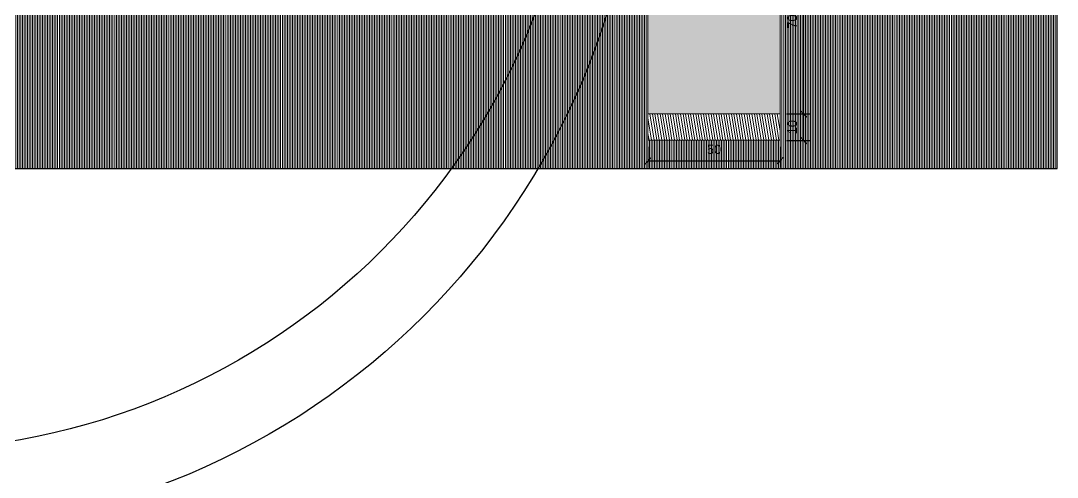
# Model space of a CAD drawing. Header units: metres. Extents: x -325 to 301, y -147 to 149.
# Drawn here: x 76.837 to 80.762, y 36.712 to 38.441 of the extents above; entities that cross this region are included whole.
import ezdxf

# ---------------------------------------------------------------- set-up
doc = ezdxf.new("R2010")
doc.units = ezdxf.units.M
doc.layers.get('Defpoints').update_dxf_attribs({"lineweight": 13})
doc.layers.add('-AUX_MON', color=3, linetype='Continuous', plot=False)
doc.layers.add('00-AUX', color=50, linetype='Continuous', plot=False)
doc.layers.add('0-TX-1_25', color=7, linetype='Continuous', true_color=0x3f4f7f)
for name, color, linetype, lineweight in [('1-CM', 7, 'Continuous', 0), ('2-L-secció', 1, 'Continuous', 0), ('3-TR Formigó', 252, 'Continuous', 0), ('3-TR Seleccionat', 44, 'Continuous', 0)]:
    doc.layers.add(name, color=color, linetype=linetype, lineweight=lineweight)
doc.layers.add('3-TR tot_u', color=7, linetype='Continuous', lineweight=5, true_color=0x787878)
doc.styles.get("Standard").update_dxf_attribs({"font": 'arial.ttf'})
doc.dimstyles.new('ISO-25', dxfattribs={"dimtxt": 0.1, "dimasz": 0.1, "dimexe": 0.1, "dimexo": 0.1, "dimgap": 0.1, "dimtad": 1, "dimdec": 0, "dimlfac": 100, "dimzin": 9, "dimtxsty": 'Standard', "dimblk": 'OBLIQUE', "dimcen": 0.1, "dimadec": 0, "dimazin": 0, "dimtfac": 1, "dimtdec": 0, "dimtmove": 0, "dimatfit": 3, "dimldrblk": 'OBLIQUE', "dimfxl": 1, "dimarcsym": 0})

# ---------------------------------------------------------------- blocks, each defined once
blk = doc.blocks.new('_Oblique')
at = {"color": 0, "lineweight": -2}
blk.add_line((-0.5, -0.5), (0.5, 0.5), dxfattribs=at)
blk = doc.blocks.new('*D2969')
at = {"layer": '0-TX-1_25', "color": 0, "lineweight": -2, "transparency": 16777216}
for p, q in [((79.2122, 37.963), (79.2122, 37.8853)), ((79.7122, 37.963), (79.7122, 37.8853)), ((79.2122, 37.9103), (79.7122, 37.9103))]:
    blk.add_line(p, q, dxfattribs=at)
at = {"layer": 'Defpoints', "color": 0, "transparency": 16777216}
for p in [(79.2122, 37.988), (79.7122, 37.988), (79.7122, 37.9103)]:
    blk.add_point(p, dxfattribs=at)
at = {"layer": '0-TX-1_25', "color": 0, "lineweight": -2, "transparency": 16777216, "xscale": 0.025, "yscale": 0.025, "zscale": 0.025, "rotation": 180}
blk.add_blockref('_Oblique', (79.2122, 37.9103), dxfattribs=at)
at = {"layer": '0-TX-1_25', "color": 0, "lineweight": -2, "transparency": 16777216, "xscale": 0.025, "yscale": 0.025, "zscale": 0.025}
blk.add_blockref('_Oblique', (79.7122, 37.9103), dxfattribs=at)
at = {"layer": '0-TX-1_25', "color": 0, "transparency": 16777216, "insert": (79.4622, 37.9532), "char_height": 0.035, "attachment_point": 5}
blk.add_mtext('50', dxfattribs=at)
blk = doc.blocks.new('*D2970')
at = {"layer": '0-TX-1_25', "color": 0, "lineweight": -2, "transparency": 16777216}
for p, q in [((79.7372, 38.7875), (79.8267, 38.7875)), ((79.8017, 38.7875), (79.8017, 38.0875)), ((79.7369, 38.0875), (79.8267, 38.0875))]:
    blk.add_line(p, q, dxfattribs=at)
at = {"layer": 'Defpoints', "color": 0, "transparency": 16777216}
for p in [(79.7122, 38.7875), (79.7119, 38.0875), (79.8017, 38.0875)]:
    blk.add_point(p, dxfattribs=at)
at = {"layer": '0-TX-1_25', "color": 0, "lineweight": -2, "transparency": 16777216, "xscale": 0.025, "yscale": 0.025, "zscale": 0.025}
for p, rotation in [((79.8017, 38.7875), 90), ((79.8017, 38.0875), 270)]:
    blk.add_blockref('_Oblique', p, dxfattribs=dict(at, rotation=rotation))
at = {"layer": '0-TX-1_25', "color": 0, "transparency": 16777216, "insert": (79.7589, 38.4375), "char_height": 0.035, "attachment_point": 5, "rotation": 90}
blk.add_mtext('70', dxfattribs=at)
blk = doc.blocks.new('*D2971')
at = {"layer": '0-TX-1_25', "color": 0, "lineweight": -2, "transparency": 16777216}
for p, q in [((79.7369, 38.0875), (79.8267, 38.0875)), ((79.8017, 38.0875), (79.8017, 37.9875)), ((79.7369, 37.9875), (79.8267, 37.9875))]:
    blk.add_line(p, q, dxfattribs=at)
at = {"layer": 'Defpoints', "color": 0, "transparency": 16777216}
for p in [(79.7119, 38.0875), (79.7119, 37.9875), (79.8017, 37.9875)]:
    blk.add_point(p, dxfattribs=at)
at = {"layer": '0-TX-1_25', "color": 0, "lineweight": -2, "transparency": 16777216, "xscale": 0.025, "yscale": 0.025, "zscale": 0.025}
for p, rotation in [((79.8017, 38.0875), 90), ((79.8017, 37.9875), 270)]:
    blk.add_blockref('_Oblique', p, dxfattribs=dict(at, rotation=rotation))
at = {"layer": '0-TX-1_25', "color": 0, "transparency": 16777216, "insert": (79.7589, 38.0375), "char_height": 0.035, "attachment_point": 5, "rotation": 90}
blk.add_mtext('10', dxfattribs=at)

msp = doc.modelspace()

# ---------------------------------------------------------------- hatches: boundary and pattern name
at = {"layer": '3-TR Formigó'}
h = msp.add_hatch(dxfattribs=at)
h.set_pattern_fill('ANSI31', color=256, scale=0.003, angle=234.1752)
h.set_pattern_definition([(279.175244, (-129.996723, -5.8821415), (0.00940313004, 0.0015188056), [])])
h.paths.add_polyline_path([(79.7122, 38.088), (79.2122, 38.088), (79.2122, 37.988), (79.7122, 37.988)])
at = {"layer": '3-TR Seleccionat'}
h = msp.add_hatch(dxfattribs=at)
h.set_pattern_fill('ANSI31', color=256, scale=0.002, angle=225)
h.set_pattern_definition([(270, (0.693946, -6.910338), (0.00635, -9e-19), [])])
h.paths.add_polyline_path([(79.2122, 38.4838), (74.3802, 39.9907), (74.288, 39.9907), (74.2886, 39.5433), (73.4882, 39.5433), (73.4882, 40.1135), (73.4882, 40.2486), (73.1634, 40.2486), (73.1634, 37.8818), (80.7622, 37.8814), (80.7622, 38.7331), (79.7122, 38.7331), (79.7122, 37.988), (79.2122, 37.988)])
at = {"layer": '3-TR tot_u'}
h = msp.add_hatch(dxfattribs=at)
h.set_pattern_fill('AR-CONC', color=256, scale=0.0002, angle=90.2664)
h.set_pattern_definition([(140.2664143104, (269983.897746, -738417.840555), (0.0030183585511, 0.0364513625844), [0.00381, -0.04191]), (85.2664143104, (269983.897746, -738417.840555), (-0.0381781810675, -0.0072262829332), [0.003048, -0.033528116834]), (190.7178590104, (269983.897998, -738417.837518), (-0.0351598209585, 0.0292250795622), [0.00323800176, -0.03561804892]), (136.4506143104, (269983.887586, -738417.840603), (0.0081562825582, 0.0542543196878), [0.005715, -0.062865]), (186.9019719204, (269983.888266, -738417.83608), (-0.049705465848, 0.047250217616), [0.004857004628, -0.053427121632]), (81.45056548, (269983.887586, -738417.8406), (-0.0497054658455, 0.0472502176188), [0.004571993414, -0.050291946384]), (111.2664143104, (269983.890103, -738417.83551), (0.0203118235131, 0.0304176527954), [0.00381, -0.04191]), (56.2664143104, (269983.890103, -738417.83551), (-0.0368946682902, 0.0121889849718), [0.003048, -0.033528]), (161.7178593104, (269983.891795, -738417.832976), (-0.016582844967, 0.0426066376987), [0.00323800176, -0.03561798752]), (127.7664143104, (269983.897746, -738417.840555), (-0.0169136972324, 0.00053908133522), [0, -0.0331216, 0, -0.034036, 0, -0.033655]), (97.7664143104, (269983.897746, -738417.840555), (-0.02009803784808, 0.0132706243038), [0, -0.0194056, 0, -0.0323596, 0, -0.012827]), (57.7664143104, (269983.897799, -738417.851884), (0.00101964285024, 0.02712315336895), [0, -0.0127, 0, -0.039624, 0, -0.052578]), (47.7664143104, (269983.897823, -738417.856963), (-0.0052229971542, 0.0296018704426), [0, -0.01651, 0, -0.0263144, 0, -0.037338])])
h.paths.add_polyline_path([(75.6157, 40.3433), (73.4882, 40.3433), (73.4882, 39.6433), (74.2882, 39.6433), (74.2882, 40.0907), (74.3954, 40.0907), (79.2122, 38.5885), (79.2122, 38.088), (79.7122, 38.088), (79.7122, 38.788), (79.4122, 38.788), (79.4122, 39.1931), (78.1134, 39.1931), (78.1134, 39.5825), (76.8646, 39.5825), (76.8646, 39.972), (75.6153, 39.972)])

# ---------------------------------------------------------------- linework, layer by layer
at = {"layer": '-AUX_MON'}
for centre, radius in [((76.3843, 39.3031), 2.7993), ((76.3804, 39.3872), 2.5735)]:
    msp.add_circle(centre, radius, dxfattribs=at)
at = {"layer": '00-AUX'}
msp.add_lwpolyline([(73.1634, 37.8814), (80.7622, 37.8814)], dxfattribs=at)
at = {"layer": '1-CM'}
for points in [[(79.4122, 39.2231), (79.4122, 38.788), (79.7122, 38.788), (79.7122, 38.088), (79.2122, 38.088), (79.2122, 38.5885)], [(79.4122, 38.788), (79.7122, 38.788), (79.7122, 38.088), (79.2122, 38.088), (79.2122, 38.5885)], [(79.2122, 38.088), (79.2122, 37.988), (79.7122, 37.988), (79.7122, 38.088)]]:
    msp.add_lwpolyline(points, dxfattribs=at)
at = {"layer": '2-L-secció'}
msp.add_lwpolyline([(80.7622, 39.2131), (80.7622, 37.8814)], dxfattribs=at)

# ---------------------------------------------------------------- dimensions: what is measured, and where the dimension line sits
at = {"layer": '0-TX-1_25'}
for base, p1, p2, picture, middle in [((79.8017, 38.0875), (79.7122, 38.7875), (79.7119, 38.0875), '*D2970', (79.7589, 38.4375)), ((79.8017, 37.9875), (79.7119, 38.0875), (79.7119, 37.9875), '*D2971', (79.7589, 38.0375))]:
    dim = msp.add_linear_dim(base=base, p1=p1, p2=p2, angle=90, dimstyle='ISO-25', override={"dimtxt": 0.035, "dimasz": 0.025, "dimexe": 0.025, "dimexo": 0.025, "dimgap": 0.025, "dimblk1": 'Oblique', "dimblk2": 'Oblique', "dimsah": 1, "dimfxl": 0.1, "dimfxlon": 1, "dimarcsym": 1}, dxfattribs=at)
    dim.commit()
    dim.dimension.update_dxf_attribs({"geometry": picture, "text_midpoint": middle})
dim = msp.add_linear_dim(base=(79.7122, 37.9103), p1=(79.2122, 37.988), p2=(79.7122, 37.988), dimstyle='ISO-25', override={"dimtxt": 0.035, "dimasz": 0.025, "dimexe": 0.025, "dimexo": 0.025, "dimgap": 0.025, "dimblk1": 'Oblique', "dimblk2": 'Oblique', "dimsah": 1, "dimfxl": 0.1, "dimfxlon": 1, "dimarcsym": 1}, dxfattribs=at)
dim.commit()
dim.dimension.update_dxf_attribs({"geometry": '*D2969', "text_midpoint": (79.4622, 37.9532)})

doc.saveas('drawing.dxf')
